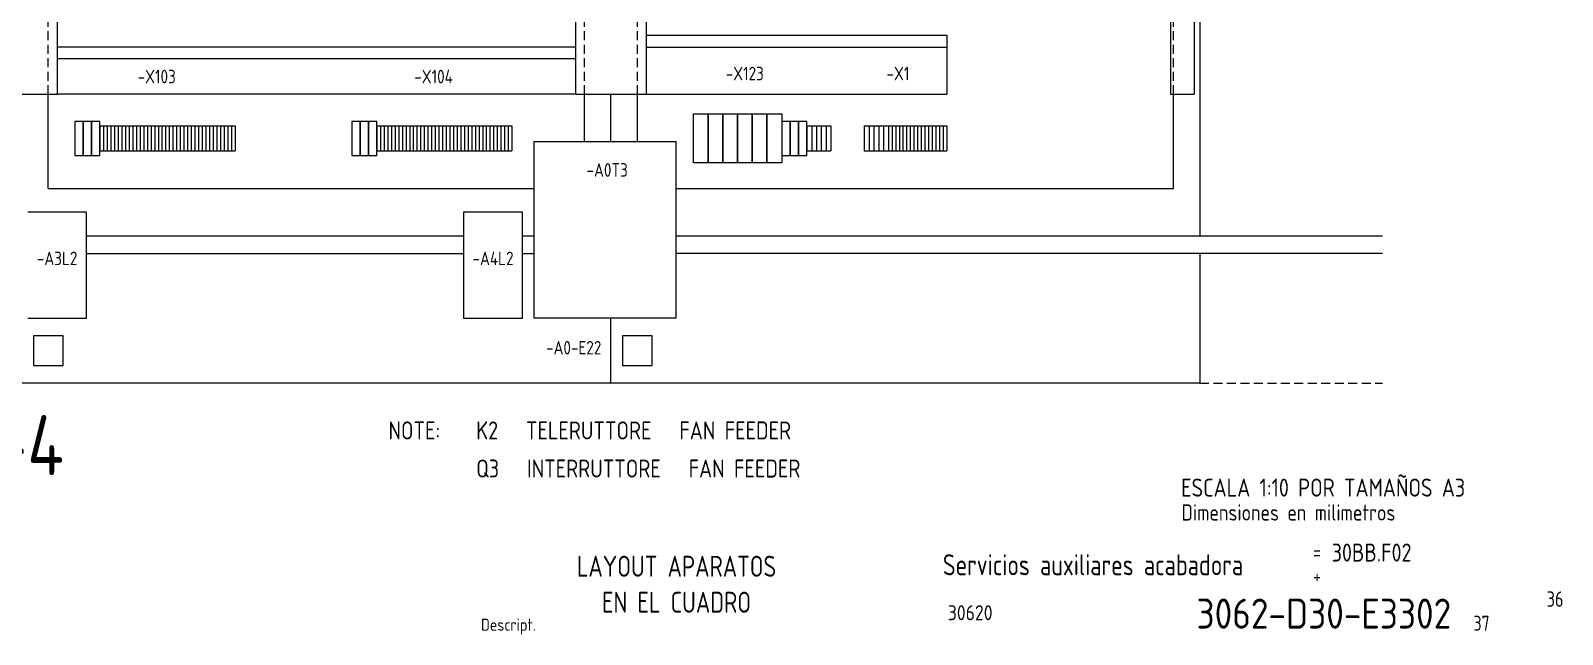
# Model space of a CAD drawing. Extents: x 10 to 420, y 5 to 297.
# Drawn here: x 158.2 to 413.8, y 5.4 to 106 of the extents above; entities that cross this region are included whole.
import ezdxf
from ezdxf.enums import TextEntityAlignment as Align

# ---------------------------------------------------------------- set-up
doc = ezdxf.new("R2010")
doc.units = 0
doc.header["$LTSCALE"] = 6
doc.header["$MEASUREMENT"] = 0
doc.linetypes.add('HIDDEN', pattern=[0.375, 0.25, -0.125])
doc.layers.get('0').update_dxf_attribs({"linetype": 'CONTINUOUS'})
doc.layers.add('CART', color=7, linetype='CONTINUOUS')
doc.styles.add('DIN', font='DIN', dxfattribs={"width": 0.85})

# ---------------------------------------------------------------- blocks, each defined once
blk = doc.blocks.new('WB-FG100')
at = {"layer": 'CART', "color": 3, "style": 'DIN', "width": 0.8}
for s, p in [('=', (372.24, 17.91)), ('+', (372.24, 13.87))]:
    blk.add_text(s, height=2.5, dxfattribs=at).set_placement(p)
at = {"layer": 'CART', "color": 7, "style": 'DIN', "width": 0.9}
blk.add_attdef('FILE', text='', height=2.5, rotation=90, dxfattribs=at).set_placement((15.95, 68.38), align=Align.CENTER)
for tag, p in [('MOD-3', (13.92, 19)), ('MOD-2', (13.92, 15)), ('MOD-1', (13.92, 11)), ('NR.COMMESSA', (315, 9))]:
    blk.add_attdef(tag, text='', height=2.5, dxfattribs=at).set_placement(p, align=Align.MIDDLE)
at = {"layer": 'CART', "color": 7, "style": 'DIN'}
for tag, width, p in [('REV-3', 0.9, (21.66, 19)), ('DATA-3', 0.9, (45.37, 19)), ('NOME-3', 0.9, (57.37, 19)), ('REV-2', 0.9, (21.66, 15)), ('DATA-2', 0.9, (45.37, 15)), ('NOME-2', 0.9, (57.37, 15)), ('REV-1', 0.9, (21.66, 11)), ('DATA-1', 0.9, (45.37, 11)), ('NOME-1', 0.7, (57.37, 11))]:
    blk.add_attdef(tag, text='', height=2, dxfattribs=dict(at, width=width)).set_placement(p, align=Align.MIDDLE_LEFT)
at = {"layer": 'CART', "color": 7, "style": 'DIN', "width": 0.9}
for tag, p, height in [('DATA', (78.64, 17.94), 2), ('ESECUTORE', (78.64, 13.97), 2), ('CONTROLLORE', (78.64, 9.99), 2), ('NORMA', (78.64, 6.01), 2), ('SEGUE', (398.93, 5.65), 2.8)]:
    blk.add_attdef(tag, p, '', height=height, dxfattribs=at)
at = {"layer": 'CART', "color": 2, "style": 'DIN', "width": 0.9}
for tag, p in [('TITOLO-1/3', (266.5, 18.23)), ('TITOLO-1/2', (266.5, 15.73)), ('TITOLO-2/3', (266.5, 13.18)), ('TITOLO-2/2', (266.5, 10.68)), ('TITOLO-3/3', (266.5, 8.13))]:
    blk.add_attdef(tag, text='', height=3.5, dxfattribs=at).set_placement(p, align=Align.MIDDLE)
at = {"layer": 'CART', "color": 3, "style": 'DIN', "width": 0.9}
blk.add_attdef('ASSIEME', text='', height=3.5, dxfattribs=at).set_placement((334, 17), align=Align.MIDDLE)
at = {"layer": 'CART', "color": 3, "style": 'DIN', "width": 0.85}
for tag, p in [('=', (375.33, 16.63)), ('+', (375.33, 12.76))]:
    blk.add_attdef(tag, text='', height=3, dxfattribs=at).set_placement(p, align=Align.BOTTOM_LEFT)
at = {"layer": 'CART', "color": 2, "style": 'DIN', "width": 0.9}
blk.add_attdef('DISEGNO', text='', height=5, dxfattribs=at).set_placement((395.27, 6.35), align=Align.RIGHT)
at = {"layer": 'CART', "color": 3, "style": 'DIN', "width": 0.9}
blk.add_attdef('FOGLIO', text='', height=2.8, dxfattribs=at).set_placement((414.2, 9.56), align=Align.RIGHT)
at = {"layer": 'CART', "color": 1, "style": 'DIN', "width": 0.9}
blk.add_attdef('TIPOLOGIA', (233.37, 6), '', height=2, dxfattribs=at)

msp = doc.modelspace()

# ---------------------------------------------------------------- linework, layer by layer
at = {"color": 7, "linetype": 'HIDDEN'}
for p, q in [((161.17, 95.45), (161.17, 237.01)), ((348.92, 95.45), (348.92, 237.01)), ((250.62, 95.45), (250.62, 210.47)), ((259.47, 95.45), (259.47, 210.47))]:
    msp.add_line(p, q, dxfattribs=at)
at = {"color": 2, "linetype": 'Continuous'}
for p, q in [((162.64, 237.01), (162.64, 95.45)), ((348.43, 237.01), (348.43, 95.45)), ((352.36, 237.01), (352.36, 95.45)), ((249.15, 210.47), (249.15, 95.45)), ((260.94, 210.47), (260.94, 95.45)), ((260.94, 105.28), (311.08, 105.28)), ((311.08, 105.28), (311.08, 103.32)), ((249.15, 103.32), (162.64, 103.32)), ((260.94, 103.32), (311.08, 103.32)), ((311.08, 103.32), (311.08, 95.45)), ((249.15, 101.35), (162.64, 101.35)), ((150.85, 95.45), (162.64, 95.45)), ((249.15, 95.45), (162.64, 95.45)), ((249.15, 95.45), (260.94, 95.45)), ((260.94, 95.45), (311.08, 95.45)), ((348.43, 95.45), (352.36, 95.45))]:
    msp.add_line(p, q, dxfattribs=at)
at = {"color": 4, "linetype": 'Continuous'}
for p, q in [((353.34, 179.01), (353.34, 71.86)), ((255.04, 87.59), (255.04, 95.45)), ((353.34, 68.91), (353.34, 47.29)), ((255.04, 47.29), (255.04, 58.1)), ((255.04, 47.29), (156.74, 47.29)), ((353.34, 47.29), (255.04, 47.29))]:
    msp.add_line(p, q, dxfattribs=at)
at = {"color": 7, "linetype": 'Continuous'}
for p, q in [((161.17, 79.73), (161.17, 95.45)), ((250.62, 87.59), (250.62, 95.45)), ((259.47, 87.59), (259.47, 95.45)), ((348.92, 79.73), (348.92, 95.45)), ((161.17, 79.73), (242.27, 79.73)), ((265.86, 79.73), (348.92, 79.73))]:
    msp.add_line(p, q, dxfattribs=at)
at = {"color": 3, "linetype": 'Continuous'}
for p, q in [((268.81, 84), (268.81, 92.16)), ((268.81, 92.16), (271.26, 92.16)), ((271.26, 84), (271.26, 92.16)), ((271.26, 92.16), (273.72, 92.16)), ((271.26, 92.16), (271.26, 84)), ((273.72, 92.16), (273.72, 84)), ((273.72, 84), (273.72, 92.16)), ((273.72, 92.16), (276.18, 92.16)), ((276.18, 84), (276.18, 92.16)), ((276.18, 92.16), (278.64, 92.16)), ((276.18, 92.16), (276.18, 84)), ((278.64, 84), (278.64, 92.16)), ((278.64, 92.16), (281.09, 92.16)), ((278.64, 92.16), (278.64, 84)), ((281.09, 84), (281.09, 92.16)), ((281.09, 92.16), (283.55, 92.16)), ((281.09, 92.16), (281.09, 84)), ((283.55, 92.16), (283.55, 84)), ((166.99, 90.91), (165.59, 90.91)), ((165.59, 90.91), (165.59, 85.26)), ((166.99, 85.26), (166.99, 90.91)), ((168.38, 90.91), (166.99, 90.91)), ((166.99, 90.91), (166.99, 85.26)), ((169.78, 90.91), (168.38, 90.91)), ((168.38, 90.91), (168.38, 85.26)), ((168.38, 85.26), (168.38, 90.91)), ((169.78, 85.26), (169.78, 90.91)), ((213.19, 90.91), (211.79, 90.91)), ((211.79, 90.91), (211.79, 85.26)), ((214.58, 90.91), (213.19, 90.91)), ((213.19, 90.91), (213.19, 85.26)), ((213.19, 85.26), (213.19, 90.91)), ((214.58, 85.26), (214.58, 90.91)), ((215.98, 90.91), (214.58, 90.91)), ((214.58, 90.91), (214.58, 85.26)), ((215.98, 85.26), (215.98, 90.91)), ((284.95, 90.91), (283.55, 90.91)), ((283.55, 90.91), (283.55, 85.26)), ((286.34, 90.91), (284.95, 90.91)), ((284.95, 90.91), (284.95, 85.26)), ((284.95, 85.26), (284.95, 90.91)), ((287.74, 90.91), (286.34, 90.91)), ((286.34, 90.91), (286.34, 85.26)), ((286.34, 85.26), (286.34, 90.91)), ((287.74, 85.26), (287.74, 90.91)), ((287.74, 90.17), (288.55, 90.17)), ((287.74, 90.17), (287.74, 85.99)), ((288.55, 90.17), (289.35, 90.17)), ((288.55, 90.17), (288.55, 85.99)), ((288.55, 90.17), (288.55, 85.99)), ((289.35, 90.17), (290.16, 90.17)), ((289.35, 90.17), (289.35, 85.99)), ((289.35, 90.17), (289.35, 85.99)), ((290.16, 90.17), (290.16, 85.99)), ((290.16, 90.17), (290.96, 90.17)), ((290.16, 90.17), (290.16, 85.99)), ((290.96, 90.17), (291.77, 90.17)), ((290.96, 90.17), (290.96, 85.99)), ((290.96, 90.17), (290.96, 85.99)), ((291.77, 90.17), (291.77, 85.99)), ((297.32, 90.17), (298.13, 90.17)), ((297.32, 90.17), (297.32, 85.99)), ((298.13, 90.17), (298.13, 85.99)), ((298.13, 90.17), (298.93, 90.17)), ((298.13, 90.17), (298.13, 85.99)), ((298.93, 90.17), (299.74, 90.17)), ((298.93, 90.17), (298.93, 85.99)), ((298.93, 90.17), (298.93, 85.99)), ((299.74, 90.17), (300.55, 90.17)), ((299.74, 90.17), (299.74, 85.99)), ((299.74, 90.17), (299.74, 85.99)), ((300.55, 90.17), (301.35, 90.17)), ((300.55, 90.17), (300.55, 85.99)), ((300.55, 90.17), (300.55, 85.99)), ((301.35, 90.17), (301.35, 85.99)), ((242.27, 87.59), (265.86, 87.59)), ((242.27, 58.1), (242.27, 87.59)), ((265.86, 87.59), (265.86, 58.1)), ((165.59, 85.26), (166.99, 85.26)), ((166.99, 85.26), (168.38, 85.26)), ((168.38, 85.26), (169.78, 85.26)), ((211.79, 85.26), (213.19, 85.26)), ((213.19, 85.26), (214.58, 85.26)), ((214.58, 85.26), (215.98, 85.26)), ((283.55, 85.26), (284.95, 85.26)), ((284.95, 85.26), (286.34, 85.26)), ((286.34, 85.26), (287.74, 85.26)), ((287.74, 85.99), (288.55, 85.99)), ((288.55, 85.99), (289.35, 85.99)), ((289.35, 85.99), (290.16, 85.99)), ((290.16, 85.99), (290.96, 85.99)), ((290.96, 85.99), (291.77, 85.99)), ((297.32, 85.99), (298.13, 85.99)), ((298.13, 85.99), (298.93, 85.99)), ((298.93, 85.99), (299.74, 85.99)), ((299.74, 85.99), (300.55, 85.99)), ((300.55, 85.99), (301.35, 85.99)), ((271.26, 84), (268.81, 84)), ((273.72, 84), (271.26, 84)), ((276.18, 84), (273.72, 84)), ((278.64, 84), (276.18, 84)), ((281.09, 84), (278.64, 84)), ((283.55, 84), (281.09, 84)), ((167.56, 75.79), (157.73, 75.79)), ((167.56, 58.1), (167.56, 75.79)), ((230.47, 75.79), (230.47, 58.1)), ((240.3, 75.79), (230.47, 75.79)), ((240.3, 58.1), (240.3, 75.79)), ((167.56, 71.86), (230.47, 71.86)), ((240.3, 71.86), (242.27, 71.86)), ((265.86, 71.86), (383.82, 71.86)), ((167.56, 68.91), (230.47, 68.91)), ((240.3, 68.91), (242.27, 68.91)), ((383.82, 68.91), (265.86, 68.91)), ((157.73, 58.1), (167.56, 58.1)), ((230.47, 58.1), (240.3, 58.1)), ((265.86, 58.1), (242.27, 58.1)), ((163.63, 55.15), (158.71, 55.15)), ((158.71, 55.15), (158.71, 50.24)), ((163.63, 50.24), (163.63, 55.15)), ((261.93, 55.15), (257.01, 55.15)), ((257.01, 55.15), (257.01, 50.24)), ((261.93, 50.24), (261.93, 55.15)), ((158.71, 50.24), (163.63, 50.24)), ((257.01, 50.24), (261.93, 50.24))]:
    msp.add_line(p, q, dxfattribs=at)
at = {"color": 1, "linetype": 'Continuous'}
for p, q in [((169.78, 90.17), (169.78, 85.99)), ((169.78, 90.17), (170.39, 90.17)), ((170.39, 90.17), (170.39, 85.99)), ((170.39, 90.17), (170.39, 85.99)), ((170.39, 90.17), (171, 90.17)), ((171, 90.17), (171, 85.99)), ((171, 90.17), (171, 85.99)), ((171, 90.17), (171.61, 90.17)), ((171.61, 90.17), (171.61, 85.99)), ((171.61, 90.17), (171.61, 85.99)), ((171.61, 90.17), (172.22, 90.17)), ((172.22, 90.17), (172.22, 85.99)), ((172.22, 90.17), (172.83, 90.17)), ((172.22, 90.17), (172.22, 85.99)), ((172.83, 90.17), (172.83, 85.99)), ((172.83, 90.17), (172.83, 85.99)), ((172.83, 90.17), (173.44, 90.17)), ((173.44, 90.17), (173.44, 85.99)), ((173.44, 90.17), (173.44, 85.99)), ((173.44, 90.17), (174.05, 90.17)), ((174.05, 90.17), (174.05, 85.99)), ((174.05, 90.17), (174.05, 85.99)), ((174.05, 90.17), (174.66, 90.17)), ((174.66, 90.17), (174.66, 85.99)), ((174.66, 90.17), (174.66, 85.99)), ((174.66, 90.17), (175.26, 90.17)), ((175.26, 90.17), (175.26, 85.99)), ((175.26, 90.17), (175.26, 85.99)), ((175.26, 90.17), (175.87, 90.17)), ((175.87, 90.17), (175.87, 85.99)), ((175.87, 90.17), (175.87, 85.99)), ((175.87, 90.17), (176.48, 90.17)), ((176.48, 90.17), (176.48, 85.99)), ((176.48, 90.17), (177.09, 90.17)), ((176.48, 90.17), (176.48, 85.99)), ((177.09, 90.17), (177.09, 85.99)), ((177.09, 90.17), (177.09, 85.99)), ((177.09, 90.17), (177.7, 90.17)), ((177.7, 90.17), (177.7, 85.99)), ((177.7, 90.17), (177.7, 85.99)), ((177.7, 90.17), (178.31, 90.17)), ((178.31, 90.17), (178.31, 85.99)), ((178.31, 90.17), (178.31, 85.99)), ((178.31, 90.17), (178.92, 90.17)), ((178.92, 90.17), (178.92, 85.99)), ((178.92, 90.17), (178.92, 85.99)), ((178.92, 90.17), (179.53, 90.17)), ((179.53, 90.17), (179.53, 85.99)), ((179.53, 90.17), (179.53, 85.99)), ((179.53, 90.17), (180.14, 90.17)), ((180.14, 90.17), (180.14, 85.99)), ((180.14, 90.17), (180.75, 90.17)), ((180.14, 90.17), (180.14, 85.99)), ((180.75, 90.17), (180.75, 85.99)), ((180.75, 90.17), (180.75, 85.99)), ((180.75, 90.17), (181.36, 90.17)), ((181.36, 90.17), (181.36, 85.99)), ((181.36, 90.17), (181.36, 85.99)), ((181.36, 90.17), (181.97, 90.17)), ((181.97, 90.17), (181.97, 85.99)), ((181.97, 90.17), (181.97, 85.99)), ((181.97, 90.17), (182.58, 90.17)), ((182.58, 90.17), (182.58, 85.99)), ((182.58, 90.17), (182.58, 85.99)), ((182.58, 90.17), (183.19, 90.17)), ((183.19, 90.17), (183.19, 85.99)), ((183.19, 90.17), (183.19, 85.99)), ((183.19, 90.17), (183.8, 90.17)), ((183.8, 90.17), (183.8, 85.99)), ((183.8, 90.17), (183.8, 85.99)), ((183.8, 90.17), (184.41, 90.17)), ((184.41, 90.17), (184.41, 85.99)), ((184.41, 90.17), (185.02, 90.17)), ((184.41, 90.17), (184.41, 85.99)), ((185.02, 90.17), (185.02, 85.99)), ((185.02, 90.17), (185.02, 85.99)), ((185.02, 90.17), (185.63, 90.17)), ((185.63, 90.17), (185.63, 85.99)), ((185.63, 90.17), (185.63, 85.99)), ((185.63, 90.17), (186.23, 90.17)), ((186.23, 90.17), (186.23, 85.99)), ((186.23, 90.17), (186.23, 85.99)), ((186.23, 90.17), (186.84, 90.17)), ((186.84, 90.17), (186.84, 85.99)), ((186.84, 90.17), (186.84, 85.99)), ((186.84, 90.17), (187.45, 90.17)), ((187.45, 90.17), (187.45, 85.99)), ((187.45, 90.17), (187.45, 85.99)), ((187.45, 90.17), (188.06, 90.17)), ((188.06, 90.17), (188.06, 85.99)), ((188.06, 90.17), (188.06, 85.99)), ((188.06, 90.17), (188.67, 90.17)), ((188.67, 90.17), (188.67, 85.99)), ((188.67, 90.17), (189.28, 90.17)), ((188.67, 90.17), (188.67, 85.99)), ((189.28, 90.17), (189.28, 85.99)), ((189.28, 90.17), (189.28, 85.99)), ((189.28, 90.17), (189.89, 90.17)), ((189.89, 90.17), (189.89, 85.99)), ((189.89, 90.17), (189.89, 85.99)), ((189.89, 90.17), (190.5, 90.17)), ((190.5, 90.17), (190.5, 85.99)), ((190.5, 90.17), (190.5, 85.99)), ((190.5, 90.17), (191.11, 90.17)), ((191.11, 90.17), (191.11, 85.99)), ((191.11, 90.17), (191.11, 85.99)), ((191.11, 90.17), (191.72, 90.17)), ((191.72, 90.17), (191.72, 85.99)), ((191.72, 90.17), (191.72, 85.99)), ((191.72, 90.17), (192.33, 90.17)), ((192.33, 90.17), (192.33, 85.99)), ((215.98, 90.17), (215.98, 85.99)), ((215.98, 90.17), (216.59, 90.17)), ((216.59, 90.17), (216.59, 85.99)), ((216.59, 90.17), (217.2, 90.17)), ((216.59, 90.17), (216.59, 85.99)), ((217.2, 90.17), (217.2, 85.99)), ((217.2, 90.17), (217.2, 85.99)), ((217.2, 90.17), (217.81, 90.17)), ((217.81, 90.17), (217.81, 85.99)), ((217.81, 90.17), (218.42, 90.17)), ((217.81, 90.17), (217.81, 85.99)), ((218.42, 90.17), (218.42, 85.99)), ((218.42, 90.17), (218.42, 85.99)), ((218.42, 90.17), (219.03, 90.17)), ((219.03, 90.17), (219.03, 85.99)), ((219.03, 90.17), (219.03, 85.99)), ((219.03, 90.17), (219.64, 90.17)), ((219.64, 90.17), (219.64, 85.99)), ((219.64, 90.17), (220.25, 90.17)), ((219.64, 90.17), (219.64, 85.99)), ((220.25, 90.17), (220.25, 85.99)), ((220.25, 90.17), (220.86, 90.17)), ((220.25, 90.17), (220.25, 85.99)), ((220.86, 90.17), (220.86, 85.99)), ((220.86, 90.17), (221.47, 90.17)), ((220.86, 90.17), (220.86, 85.99)), ((221.47, 90.17), (221.47, 85.99)), ((221.47, 90.17), (221.47, 85.99)), ((221.47, 90.17), (222.07, 90.17)), ((222.07, 90.17), (222.07, 85.99)), ((222.07, 90.17), (222.68, 90.17)), ((222.07, 90.17), (222.07, 85.99)), ((222.68, 90.17), (222.68, 85.99)), ((222.68, 90.17), (222.68, 85.99)), ((222.68, 90.17), (223.29, 90.17)), ((223.29, 90.17), (223.29, 85.99)), ((223.29, 90.17), (223.29, 85.99)), ((223.29, 90.17), (223.9, 90.17)), ((223.9, 90.17), (223.9, 85.99)), ((223.9, 90.17), (224.51, 90.17)), ((223.9, 90.17), (223.9, 85.99)), ((224.51, 90.17), (224.51, 85.99)), ((224.51, 90.17), (225.12, 90.17)), ((224.51, 90.17), (224.51, 85.99)), ((225.12, 90.17), (225.12, 85.99)), ((225.12, 90.17), (225.12, 85.99)), ((225.12, 90.17), (225.73, 90.17)), ((225.73, 90.17), (225.73, 85.99)), ((225.73, 90.17), (226.34, 90.17)), ((225.73, 90.17), (225.73, 85.99)), ((226.34, 90.17), (226.34, 85.99)), ((226.34, 90.17), (226.95, 90.17)), ((226.34, 90.17), (226.34, 85.99)), ((226.95, 90.17), (226.95, 85.99)), ((226.95, 90.17), (226.95, 85.99)), ((226.95, 90.17), (227.56, 90.17)), ((227.56, 90.17), (227.56, 85.99)), ((227.56, 90.17), (227.56, 85.99)), ((227.56, 90.17), (228.17, 90.17)), ((228.17, 90.17), (228.17, 85.99)), ((228.17, 90.17), (228.78, 90.17)), ((228.17, 90.17), (228.17, 85.99)), ((228.78, 90.17), (228.78, 85.99)), ((228.78, 90.17), (229.39, 90.17)), ((228.78, 90.17), (228.78, 85.99)), ((229.39, 90.17), (229.39, 85.99)), ((229.39, 90.17), (229.39, 85.99)), ((229.39, 90.17), (230, 90.17)), ((230, 90.17), (230, 85.99)), ((230, 90.17), (230.61, 90.17)), ((230, 90.17), (230, 85.99)), ((230.61, 90.17), (230.61, 85.99)), ((230.61, 90.17), (231.22, 90.17)), ((230.61, 90.17), (230.61, 85.99)), ((231.22, 90.17), (231.22, 85.99)), ((231.22, 90.17), (231.22, 85.99)), ((231.22, 90.17), (231.83, 90.17)), ((231.83, 90.17), (231.83, 85.99)), ((231.83, 90.17), (231.83, 85.99)), ((231.83, 90.17), (232.44, 90.17)), ((232.44, 90.17), (232.44, 85.99)), ((232.44, 90.17), (233.05, 90.17)), ((232.44, 90.17), (232.44, 85.99)), ((233.05, 90.17), (233.05, 85.99)), ((233.05, 90.17), (233.05, 85.99)), ((233.05, 90.17), (233.65, 90.17)), ((233.65, 90.17), (233.65, 85.99)), ((233.65, 90.17), (234.26, 90.17)), ((233.65, 90.17), (233.65, 85.99)), ((234.26, 90.17), (234.26, 85.99)), ((234.26, 90.17), (234.87, 90.17)), ((234.26, 90.17), (234.26, 85.99)), ((234.87, 90.17), (234.87, 85.99)), ((234.87, 90.17), (235.48, 90.17)), ((234.87, 90.17), (234.87, 85.99)), ((235.48, 90.17), (235.48, 85.99)), ((235.48, 90.17), (235.48, 85.99)), ((235.48, 90.17), (236.09, 90.17)), ((236.09, 90.17), (236.09, 85.99)), ((236.09, 90.17), (236.09, 85.99)), ((236.09, 90.17), (236.7, 90.17)), ((236.7, 90.17), (236.7, 85.99)), ((236.7, 90.17), (237.31, 90.17)), ((236.7, 90.17), (236.7, 85.99)), ((237.31, 90.17), (237.31, 85.99)), ((237.31, 90.17), (237.31, 85.99)), ((237.31, 90.17), (237.92, 90.17)), ((237.92, 90.17), (237.92, 85.99)), ((237.92, 90.17), (238.53, 90.17)), ((237.92, 90.17), (237.92, 85.99)), ((238.53, 90.17), (238.53, 85.99)), ((301.35, 90.17), (301.35, 85.99)), ((301.35, 90.17), (301.96, 90.17)), ((301.96, 90.17), (301.96, 85.99)), ((301.96, 90.17), (301.96, 85.99)), ((301.96, 90.17), (302.57, 90.17)), ((302.57, 90.17), (302.57, 85.99)), ((302.57, 90.17), (303.18, 90.17)), ((302.57, 90.17), (302.57, 85.99)), ((303.18, 90.17), (303.18, 85.99)), ((303.18, 90.17), (303.79, 90.17)), ((303.18, 90.17), (303.18, 85.99)), ((303.79, 90.17), (303.79, 85.99)), ((303.79, 90.17), (304.4, 90.17)), ((303.79, 90.17), (303.79, 85.99)), ((304.4, 90.17), (304.4, 85.99)), ((304.4, 90.17), (305.01, 90.17)), ((304.4, 90.17), (304.4, 85.99)), ((305.01, 90.17), (305.01, 85.99)), ((305.01, 90.17), (305.62, 90.17)), ((305.01, 90.17), (305.01, 85.99)), ((305.62, 90.17), (305.62, 85.99)), ((305.62, 90.17), (305.62, 85.99)), ((305.62, 90.17), (306.23, 90.17)), ((306.23, 90.17), (306.23, 85.99)), ((306.23, 90.17), (306.84, 90.17)), ((306.23, 90.17), (306.23, 85.99)), ((306.84, 90.17), (306.84, 85.99)), ((306.84, 90.17), (307.45, 90.17)), ((306.84, 90.17), (306.84, 85.99)), ((307.45, 90.17), (307.45, 85.99)), ((307.45, 90.17), (308.06, 90.17)), ((307.45, 90.17), (307.45, 85.99)), ((308.06, 90.17), (308.06, 85.99)), ((308.06, 90.17), (308.06, 85.99)), ((308.06, 90.17), (308.67, 90.17)), ((308.67, 90.17), (308.67, 85.99)), ((308.67, 90.17), (308.67, 85.99)), ((308.67, 90.17), (309.28, 90.17)), ((309.28, 90.17), (309.28, 85.99)), ((309.28, 90.17), (309.88, 90.17)), ((309.28, 90.17), (309.28, 85.99)), ((309.88, 90.17), (309.88, 85.99)), ((309.88, 90.17), (309.88, 85.99)), ((309.88, 90.17), (310.49, 90.17)), ((310.49, 90.17), (310.49, 85.99)), ((310.49, 90.17), (311.1, 90.17)), ((310.49, 90.17), (310.49, 85.99)), ((311.1, 90.17), (311.1, 85.99)), ((169.78, 85.99), (170.39, 85.99)), ((170.39, 85.99), (171, 85.99)), ((171, 85.99), (171.61, 85.99)), ((171.61, 85.99), (172.22, 85.99)), ((172.22, 85.99), (172.83, 85.99)), ((172.83, 85.99), (173.44, 85.99)), ((173.44, 85.99), (174.05, 85.99)), ((174.05, 85.99), (174.66, 85.99)), ((174.66, 85.99), (175.26, 85.99)), ((175.26, 85.99), (175.87, 85.99)), ((175.87, 85.99), (176.48, 85.99)), ((176.48, 85.99), (177.09, 85.99)), ((177.09, 85.99), (177.7, 85.99)), ((177.7, 85.99), (178.31, 85.99)), ((178.31, 85.99), (178.92, 85.99)), ((178.92, 85.99), (179.53, 85.99)), ((179.53, 85.99), (180.14, 85.99)), ((180.14, 85.99), (180.75, 85.99)), ((180.75, 85.99), (181.36, 85.99)), ((181.36, 85.99), (181.97, 85.99)), ((181.97, 85.99), (182.58, 85.99)), ((182.58, 85.99), (183.19, 85.99)), ((183.19, 85.99), (183.8, 85.99)), ((183.8, 85.99), (184.41, 85.99)), ((184.41, 85.99), (185.02, 85.99)), ((185.02, 85.99), (185.63, 85.99)), ((185.63, 85.99), (186.23, 85.99)), ((186.23, 85.99), (186.84, 85.99)), ((186.84, 85.99), (187.45, 85.99)), ((187.45, 85.99), (188.06, 85.99)), ((188.06, 85.99), (188.67, 85.99)), ((188.67, 85.99), (189.28, 85.99)), ((189.28, 85.99), (189.89, 85.99)), ((189.89, 85.99), (190.5, 85.99)), ((190.5, 85.99), (191.11, 85.99)), ((191.11, 85.99), (191.72, 85.99)), ((191.72, 85.99), (192.33, 85.99)), ((215.98, 85.99), (216.59, 85.99)), ((216.59, 85.99), (217.2, 85.99)), ((217.2, 85.99), (217.81, 85.99)), ((217.81, 85.99), (218.42, 85.99)), ((218.42, 85.99), (219.03, 85.99)), ((219.03, 85.99), (219.64, 85.99)), ((219.64, 85.99), (220.25, 85.99)), ((220.25, 85.99), (220.86, 85.99)), ((220.86, 85.99), (221.47, 85.99)), ((221.47, 85.99), (222.07, 85.99)), ((222.07, 85.99), (222.68, 85.99)), ((222.68, 85.99), (223.29, 85.99)), ((223.29, 85.99), (223.9, 85.99)), ((223.9, 85.99), (224.51, 85.99)), ((224.51, 85.99), (225.12, 85.99)), ((225.12, 85.99), (225.73, 85.99)), ((225.73, 85.99), (226.34, 85.99)), ((226.34, 85.99), (226.95, 85.99)), ((226.95, 85.99), (227.56, 85.99)), ((227.56, 85.99), (228.17, 85.99)), ((228.17, 85.99), (228.78, 85.99)), ((228.78, 85.99), (229.39, 85.99)), ((229.39, 85.99), (230, 85.99)), ((230, 85.99), (230.61, 85.99)), ((230.61, 85.99), (231.22, 85.99)), ((231.22, 85.99), (231.83, 85.99)), ((231.83, 85.99), (232.44, 85.99)), ((232.44, 85.99), (233.05, 85.99)), ((233.05, 85.99), (233.65, 85.99)), ((233.65, 85.99), (234.26, 85.99)), ((234.26, 85.99), (234.87, 85.99)), ((234.87, 85.99), (235.48, 85.99)), ((235.48, 85.99), (236.09, 85.99)), ((236.09, 85.99), (236.7, 85.99)), ((236.7, 85.99), (237.31, 85.99)), ((237.31, 85.99), (237.92, 85.99)), ((237.92, 85.99), (238.53, 85.99)), ((301.35, 85.99), (301.96, 85.99)), ((301.96, 85.99), (302.57, 85.99)), ((302.57, 85.99), (303.18, 85.99)), ((303.18, 85.99), (303.79, 85.99)), ((303.79, 85.99), (304.4, 85.99)), ((304.4, 85.99), (305.01, 85.99)), ((305.01, 85.99), (305.62, 85.99)), ((305.62, 85.99), (306.23, 85.99)), ((306.23, 85.99), (306.84, 85.99)), ((306.84, 85.99), (307.45, 85.99)), ((307.45, 85.99), (308.06, 85.99)), ((308.06, 85.99), (308.67, 85.99)), ((308.67, 85.99), (309.28, 85.99)), ((309.28, 85.99), (309.88, 85.99)), ((309.88, 85.99), (310.49, 85.99)), ((310.49, 85.99), (311.1, 85.99))]:
    msp.add_line(p, q, dxfattribs=at)
at = {"color": 4, "linetype": 'HIDDEN'}
msp.add_line((353.34, 47.29), (383.82, 47.29), dxfattribs=at)

# ---------------------------------------------------------------- block references
at = {"layer": 'CART'}
ref = msp.add_blockref('WB-FG100', (0, 0), dxfattribs=at)
ref.add_attrib('TIPOLOGIA', 'Descript.', (233.37, 6), dxfattribs={"color": 1, "height": 2, "style": 'DIN', "width": 0.9})
ref.add_attrib('ASSIEME', 'Servicios auxiliares acabadora', dxfattribs={"color": 3, "height": 3.5, "style": 'DIN', "width": 0.8}).set_placement((335.5, 17), align=Align.MIDDLE)
ref.add_attrib('=', '30BB.F02', dxfattribs={"color": 3, "height": 3, "style": 'DIN', "width": 0.85}).set_placement((375.33, 16.63), align=Align.BOTTOM_LEFT)
ref.add_attrib('NR.COMMESSA', '30620', dxfattribs={"color": 7, "height": 2.5, "style": 'DIN', "width": 0.9}).set_placement((315, 9), align=Align.MIDDLE)
ref.add_attrib('DISEGNO', '3062-D30-E3302', dxfattribs={"color": 2, "height": 5, "style": 'DIN', "width": 0.9}).set_placement((395.27, 6.35), align=Align.RIGHT)

# ---------------------------------------------------------------- texts
at = {"color": 7, "linetype": 'Continuous', "style": 'DIN', "width": 0.85}
for s, p in [('-X123', (277.39, 98.9)), ('-X1', (302.95, 98.9)), ('-X103', (179.26, 98.4)), ('-X104', (225.46, 98.4)), ('-A0-E22', (248.84, 53.19))]:
    msp.add_text(s, height=2.261, dxfattribs=at).set_placement(p, align=Align.MIDDLE)
for s, p in [('-A0T3', (254.43, 81.69)), ('-A3L2', (162.64, 66.95)), ('-A4L2', (235.38, 66.95))]:
    msp.add_text(s, height=2.261, dxfattribs=at).set_placement(p, align=Align.CENTER)
for s, height, p in [('NOTE:', 3, (217.93, 37.89)), ('K2   TELERUTTORE   FAN FEEDER', 3, (232.56, 37.89)), ('Q3   INTERRUTTORE   FAN FEEDER', 3, (232.56, 31.54)), ('ESCALA 1:10 POR TAMAÑOS A3', 3, (350.2, 28.36)), ('Dimensiones en milimetros', 2.7, (350.28, 24.36))]:
    msp.add_text(s, height=height, dxfattribs=at).set_placement(p)
at = {"color": 3, "style": 'DIN', "width": 0.8}
for s, p in [('LAYOUT APARATOS', (266, 15)), ('EN EL CUADRO', (266, 9))]:
    msp.add_text(s, height=3.5, dxfattribs=at).set_placement(p, align=Align.CENTER)
msp.add_text('36', height=2.56, dxfattribs=at).set_placement((414, 10), align=Align.RIGHT)
at = {"style": 'DIN', "width": 0.8}
msp.add_text('37', height=2.5, dxfattribs=at).set_placement((399, 6))
at = {"color": 2, "insert": (71.32, 41.94), "char_height": 10, "width": 111.0411, "attachment_point": 1, "style": 'DIN'}
msp.add_mtext('626.16E-008-036-4', dxfattribs=at)

doc.saveas('drawing.dxf')
